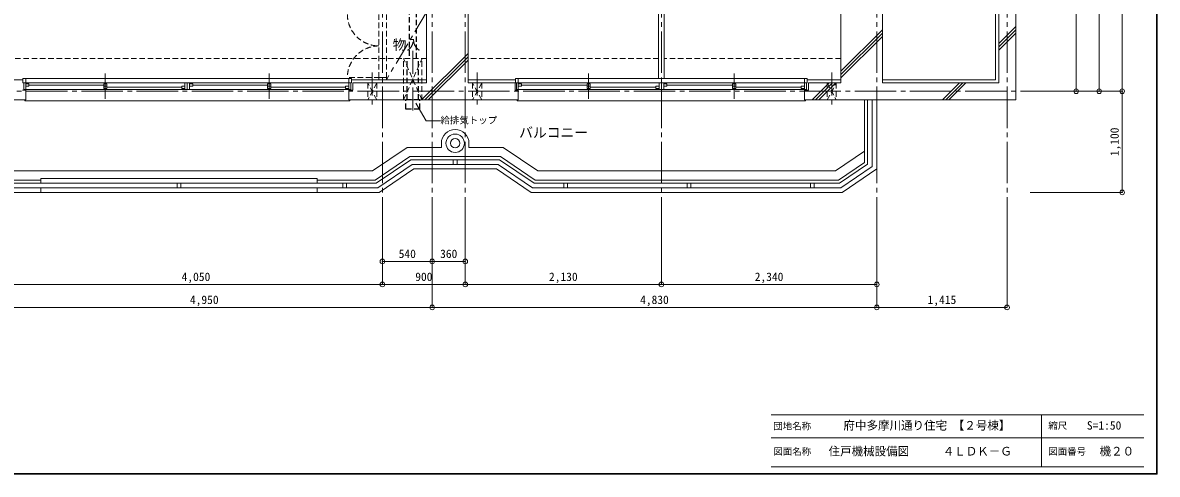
# Model space of a CAD drawing. Units: millimetres at full size, sheet at 1:50. Extents: x -9674 to 9699, y -6794 to 6791.
# Drawn here: x -2625 to 9699, y -6794 to -1885 of the extents above; entities that cross this region are included whole.
import ezdxf
from ezdxf.enums import TextEntityAlignment as Align

# ---------------------------------------------------------------- set-up
doc = ezdxf.new("R2010")
doc.units = ezdxf.units.MM
doc.header["$LTSCALE"] = 50
doc.header["$PDMODE"] = 32
doc.header["$PDSIZE"] = 50
for name, pattern in [('CHAIN1', [8, 5, -1, 1, -1]), ('CHAIN2', [12, 9, -1, 1, -1]), ('DASHED1', [1.8, 1.2, -0.6])]:
    doc.linetypes.add(name, pattern=pattern)
for name, color, linetype, lineweight in [('0-0_図面枠', 7, 'Continuous', 9), ('0-1_タイトル', 7, 'Continuous', 9), ('1-0_芯', 134, 'CHAIN2', 9), ('1-1_躯体', 134, 'Continuous', 9), ('1-2_間仕切', 134, 'Continuous', 9), ('1-3_建具', 134, 'Continuous', 9), ('1-6_ﾊﾞﾙｺﾆｰ・階段', 134, 'Continuous', 9), ('1-7_その他', 134, 'DASHED1', 9), ('1-8_ハッチ', 134, 'Continuous', 9), ('1-B_寸法', 134, 'Continuous', 9), ('1-C_梁', 134, 'DASHED1', 9), ('2-7_その他', 2, 'Continuous', 25), ('2-C', 2, 'DASHED1', 25)]:
    doc.layers.add(name, color=color, linetype=linetype, lineweight=lineweight)
doc.layers.add('1-A_文字', color=134, linetype='Continuous')
doc.styles.add('ＭＳ ゴシック', font='')
doc.styles.get('ＭＳ ゴシック').set_extended_font_data('MS Gothic')

msp = doc.modelspace()

# ---------------------------------------------------------------- linework, layer by layer
at = {"layer": '0-0_図面枠'}
for p, q in [((9688.35, -6783.35), (9688.35, 6780.85)), ((9690.11, -6785.11), (9690.11, 6782.61)), ((9691.87, -6786.88), (9691.87, 6784.38)), ((9693.64, 6786.14), (9693.64, -6788.64)), ((9695.4, -6790.4), (9695.4, 6787.9)), ((9697.16, -6792.16), (9697.16, 6789.66)), ((-9673.92, -6793.93), (9698.92, -6793.93)), ((-9672.16, -6792.16), (9697.16, -6792.16)), ((-9670.4, -6790.4), (9695.4, -6790.4)), ((9693.64, -6788.64), (-9668.64, -6788.64)), ((-9666.87, -6786.88), (9691.87, -6786.88)), ((-9665.11, -6785.11), (9690.11, -6785.11)), ((-9663.35, -6783.35), (9688.35, -6783.35))]:
    msp.add_line(p, q, dxfattribs=at)
msp.add_lwpolyline([(9698.92, -6793.93), (9698.92, 6791.43), (-9673.92, 6791.43)], dxfattribs=at)
at = {"layer": '0-1_タイトル'}
for p, q in [((5503.35, -6148.35), (7653.35, -6148.35)), ((7653.35, -6148.35), (9553.35, -6148.35)), ((8439.55, -6148.35), (8439.55, -6710.85)), ((5503.35, -6398.35), (9553.35, -6398.35)), ((5503.35, -6710.85), (9553.35, -6710.85))]:
    msp.add_line(p, q, dxfattribs=at)
at = {"layer": '1-0_芯'}
for p, q in [((1822.31, 4619.65), (1822.31, -4230.35)), ((6652.31, 4619.65), (6652.31, -4230.35)), ((1282.31, -4230.35), (1282.31, 569.65)), ((2182.31, -4230.35), (2182.31, 569.65)), ((4312.31, -4230.35), (4312.31, 569.65)), ((8067.31, -4230.35), (8067.31, 569.65)), ((-8587.69, -2630.35), (8317.31, -2630.35))]:
    msp.add_line(p, q, dxfattribs=at)
at = {"layer": '1-1_躯体'}
for p, q in [((7977.31, -2540.35), (7977.31, -1580.35)), ((1762.31, -1720.35), (1762.31, -2540.35)), ((2212.31, -1720.35), (2212.31, -2540.35)), ((6262.31, -1720.35), (6262.31, -2540.35)), ((6712.31, -1720.35), (6712.31, -2540.35)), ((8162.31, -2725.35), (8162.31, -1615.35)), ((959.31, -2620.35), (959.31, -2540.35)), ((959.31, -2540.35), (1762.31, -2540.35)), ((2212.31, -2540.35), (2722.31, -2540.35)), ((2722.31, -2620.35), (2722.31, -2540.35)), ((5909.31, -2540.35), (6262.31, -2540.35)), ((5909.31, -2620.35), (5909.31, -2540.35)), ((6712.31, -2540.35), (7977.31, -2540.35)), ((-2627.69, -2620.35), (-2592.69, -2620.35)), ((-2592.69, -2620.35), (-2592.69, -2725.35)), ((917.31, -2620.35), (917.31, -2725.35)), ((959.31, -2620.35), (917.31, -2620.35)), ((2722.31, -2620.35), (2757.31, -2620.35)), ((2757.31, -2620.35), (2757.31, -2725.35)), ((5867.31, -2620.35), (5867.31, -2725.35)), ((5909.31, -2620.35), (5867.31, -2620.35)), ((-7237.69, -2725.35), (-2592.69, -2725.35)), ((917.31, -2725.35), (2757.31, -2725.35)), ((5867.31, -2725.35), (8162.31, -2725.35))]:
    msp.add_line(p, q, dxfattribs=at)
at = {"layer": '1-2_間仕切'}
for p, q in [((4282.31, -2493.35), (4282.31, 539.65)), ((4342.31, -2493.35), (4342.31, 539.65))]:
    msp.add_line(p, q, dxfattribs=at)
at = {"layer": '1-3_建具', "linetype": 'DASHED1'}
for p, q in [((1244.81, -1794.85), (1244.81, -2480.85)), ((1324.81, -1794.85), (1324.81, -2480.85)), ((1252.31, -2480.85), (901.81, -2480.85))]:
    msp.add_line(p, q, dxfattribs=at)
at = {"layer": '1-3_建具'}
for p, q in [((-1727.69, -2713.83), (-1727.69, -2436.87)), ((52.31, -2713.83), (52.31, -2436.87)), ((3522.31, -2713.83), (3522.31, -2436.87)), ((5102.31, -2713.83), (5102.31, -2436.87)), ((-2622.69, -2493.35), (-2622.69, -2540.35)), ((-2622.69, -2493.35), (-2622.69, -2494.38)), ((-2622.69, -2540.35), (-2592.69, -2540.35)), ((-2612.69, -2610.35), (-2612.69, -2540.35)), ((-2592.69, -2493.35), (917.31, -2493.35)), ((-2592.69, -2540.35), (-2592.69, -2610.35)), ((-2577.69, -2540.35), (-2592.69, -2540.35)), ((-2557.69, -2551.35), (-2592.69, -2551.35)), ((-2557.69, -2575.35), (-2592.69, -2575.35)), ((-877.69, -2540.35), (-2577.69, -2540.35)), ((-2557.69, -2551.35), (-2557.69, -2575.35)), ((-1745.19, -2563.35), (-2557.69, -2563.35)), ((-1710.19, -2551.35), (-1745.19, -2551.35)), ((-1745.19, -2551.35), (-1745.19, -2599.35)), ((-1710.19, -2575.35), (-1745.19, -2575.35)), ((-1710.19, -2551.35), (-1710.19, -2599.35)), ((-897.69, -2587.35), (-1710.19, -2587.35)), ((-897.69, -2599.35), (-897.69, -2575.35)), ((-897.69, -2575.35), (-862.69, -2575.35)), ((-797.69, -2540.35), (-877.69, -2540.35)), ((-862.69, -2610.35), (-862.69, -2540.35)), ((-837.69, -2540.35), (-837.69, -2610.35)), ((-812.69, -2610.35), (-812.69, -2540.35)), ((-777.69, -2575.35), (-812.69, -2575.35)), ((902.31, -2540.35), (-797.69, -2540.35)), ((34.81, -2563.35), (-777.69, -2563.35)), ((69.81, -2551.35), (34.81, -2551.35)), ((34.81, -2551.35), (34.81, -2599.35)), ((69.81, -2575.35), (34.81, -2575.35)), ((69.81, -2551.35), (69.81, -2599.35)), ((882.31, -2587.35), (69.81, -2587.35)), ((882.31, -2599.35), (882.31, -2575.35)), ((882.31, -2575.35), (917.31, -2575.35)), ((902.31, -2540.35), (917.31, -2540.35)), ((947.31, -2493.35), (917.31, -2493.35)), ((917.31, -2493.35), (917.31, -2540.35)), ((917.31, -2540.35), (917.31, -2610.35)), ((947.31, -2540.35), (917.31, -2540.35)), ((937.31, -2610.35), (937.31, -2540.35)), ((947.31, -2493.35), (947.31, -2494.38)), ((947.31, -2493.35), (947.31, -2540.35)), ((1324.81, -2480.85), (1244.81, -2480.85)), ((1244.81, -2505.35), (1244.81, -2480.85)), ((1324.81, -2505.35), (1244.81, -2505.35)), ((1324.81, -2505.35), (1324.81, -2480.85)), ((2727.31, -2493.35), (2727.31, -2540.35)), ((2727.31, -2493.35), (2727.31, -2494.38)), ((2727.31, -2540.35), (2757.31, -2540.35)), ((2737.31, -2610.35), (2737.31, -2540.35)), ((2757.31, -2493.35), (5867.31, -2493.35)), ((2757.31, -2540.35), (2757.31, -2610.35)), ((2772.31, -2540.35), (2757.31, -2540.35)), ((2792.31, -2551.35), (2757.31, -2551.35)), ((2792.31, -2575.35), (2757.31, -2575.35)), ((4272.31, -2540.35), (2772.31, -2540.35)), ((2792.31, -2551.35), (2792.31, -2575.35)), ((3504.81, -2563.35), (2792.31, -2563.35)), ((3539.81, -2551.35), (3504.81, -2551.35)), ((3504.81, -2551.35), (3504.81, -2599.35)), ((3539.81, -2575.35), (3504.81, -2575.35)), ((3539.81, -2551.35), (3539.81, -2599.35)), ((4252.31, -2587.35), (3539.81, -2587.35)), ((4252.31, -2599.35), (4252.31, -2575.35)), ((4252.31, -2575.35), (4287.31, -2575.35)), ((4352.31, -2540.35), (4272.31, -2540.35)), ((4287.31, -2610.35), (4287.31, -2540.35)), ((4312.31, -2540.35), (4312.31, -2610.35)), ((4337.31, -2610.35), (4337.31, -2540.35)), ((4372.31, -2575.35), (4337.31, -2575.35)), ((5852.31, -2540.35), (4352.31, -2540.35)), ((5084.81, -2563.35), (4372.31, -2563.35)), ((5119.81, -2551.35), (5084.81, -2551.35)), ((5084.81, -2551.35), (5084.81, -2599.35)), ((5119.81, -2575.35), (5084.81, -2575.35)), ((5119.81, -2551.35), (5119.81, -2599.35)), ((5832.31, -2587.35), (5119.81, -2587.35)), ((5832.31, -2599.35), (5832.31, -2575.35)), ((5832.31, -2575.35), (5867.31, -2575.35)), ((5852.31, -2540.35), (5867.31, -2540.35)), ((5897.31, -2493.35), (5867.31, -2493.35)), ((5867.31, -2493.35), (5867.31, -2540.35)), ((5867.31, -2540.35), (5867.31, -2610.35)), ((5897.31, -2540.35), (5867.31, -2540.35)), ((5887.31, -2610.35), (5887.31, -2540.35)), ((5897.31, -2493.35), (5897.31, -2494.38)), ((5897.31, -2493.35), (5897.31, -2540.35)), ((-2612.69, -2610.35), (-2577.69, -2610.35)), ((-877.69, -2610.35), (-2577.69, -2610.35)), ((-1710.19, -2599.35), (-1745.19, -2599.35)), ((-897.69, -2599.35), (-862.69, -2599.35)), ((-877.69, -2610.35), (-797.69, -2610.35)), ((902.31, -2610.35), (-797.69, -2610.35)), ((69.81, -2599.35), (34.81, -2599.35)), ((882.31, -2599.35), (917.31, -2599.35)), ((937.31, -2610.35), (902.31, -2610.35)), ((2737.31, -2610.35), (2772.31, -2610.35)), ((4272.31, -2610.35), (2772.31, -2610.35)), ((3539.81, -2599.35), (3504.81, -2599.35)), ((4252.31, -2599.35), (4287.31, -2599.35)), ((4272.31, -2610.35), (4352.31, -2610.35)), ((5852.31, -2610.35), (4352.31, -2610.35)), ((5119.81, -2599.35), (5084.81, -2599.35)), ((5832.31, -2599.35), (5867.31, -2599.35)), ((5887.31, -2610.35), (5852.31, -2610.35)), ((-2602.69, -2725.35), (-2602.69, -2735.35)), ((-2602.69, -2735.35), (927.31, -2735.35)), ((927.31, -2725.35), (927.31, -2735.35)), ((2747.31, -2725.35), (2747.31, -2735.35)), ((2747.31, -2735.35), (5877.31, -2735.35)), ((5877.31, -2725.35), (5877.31, -2735.35))]:
    msp.add_line(p, q, dxfattribs=at)
for points in [[(-2622.69, -2493.35), (-2592.69, -2493.35), (-2592.69, -2540.35)], [(-777.69, -2575.35), (-777.69, -2551.35), (-812.69, -2551.35)], [(2727.31, -2493.35), (2757.31, -2493.35), (2757.31, -2540.35)], [(4372.31, -2575.35), (4372.31, -2551.35), (4337.31, -2551.35)]]:
    msp.add_lwpolyline(points, dxfattribs=at)
at = {"layer": '1-3_建具', "linetype": 'DASHED1'}
for centre, start, end in [((1244.81, -1794.85), 180, 270), ((1244.81, -2480.85), 90, 180)]:
    msp.add_arc(centre, 343, start, end, dxfattribs=at)
at = {"layer": '1-6_ﾊﾞﾙｺﾆｰ・階段'}
for p, q in [((6517.31, -2725.35), (6517.31, -3403.79)), ((6552.31, -2725.35), (6552.31, -3422.34)), ((6602.31, -2725.35), (6602.31, -3448.84)), ((1922.31, -3195.35), (1922.31, -3240.35)), ((2222.31, -3195.35), (2222.31, -3240.35)), ((1215.6, -3630.35), (1591.6, -3375.35)), ((1230.96, -3680.35), (1606.96, -3425.35)), ((1591.6, -3375.35), (2553.02, -3375.35)), ((1606.96, -3425.35), (2537.67, -3425.35)), ((2052.31, -3425.35), (2052.31, -3375.35)), ((2092.31, -3425.35), (2092.31, -3375.35)), ((6245.6, -3630.35), (6552.31, -3422.34)), ((6260.96, -3680.35), (6602.31, -3448.84)), ((1246.31, -3730.35), (1622.31, -3475.35)), ((1622.31, -3475.35), (2522.31, -3475.35)), ((2522.31, -3475.35), (2898.31, -3730.35)), ((-3037.3, -3680.35), (1230.96, -3680.35)), ((-3021.91, -3630.35), (1215.6, -3630.35)), ((-2427.69, -3580.35), (-2427.69, -3630.35)), ((-2427.69, -3580.35), (572.31, -3580.35)), ((-2427.69, -3680.35), (-2427.69, -3730.35)), ((-947.69, -3680.35), (-947.69, -3630.35)), ((-907.69, -3680.35), (-907.69, -3630.35)), ((572.31, -3580.35), (572.31, -3630.35)), ((572.31, -3680.35), (572.31, -3730.35)), ((852.31, -3680.35), (852.31, -3630.35)), ((892.31, -3680.35), (892.31, -3630.35)), ((3252.31, -3630.35), (3252.31, -3680.35)), ((3292.31, -3630.35), (3292.31, -3680.35)), ((4592.31, -3630.35), (4592.31, -3680.35)), ((4632.31, -3630.35), (4632.31, -3680.35)), ((5932.31, -3630.35), (5932.31, -3680.35)), ((5972.31, -3630.35), (5972.31, -3680.35))]:
    msp.add_line(p, q, dxfattribs=at)
for points in [[(2898.31, -3730.35), (6276.31, -3730.35), (6652.31, -3475.35), (6652.31, -2725.35)], [(-3292.69, -3282.96), (-2980.36, -3495.35), (1174.14, -3495.35), (1550.14, -3240.35), (1922.31, -3240.35)], [(2222.31, -3240.35), (2594.48, -3240.35), (2970.48, -3495.35), (6204.14, -3495.35), (6517.31, -3282.96)], [(-3292.69, -3403.89), (-3011.14, -3595.35), (-2427.69, -3595.35)], [(572.31, -3595.35), (1204.85, -3595.35), (1580.85, -3340.35), (2563.77, -3340.35)], [(2537.67, -3425.35), (2913.67, -3680.35), (6260.96, -3680.35)], [(2553.02, -3375.35), (2929.02, -3630.35), (6245.6, -3630.35)], [(2563.77, -3340.35), (2939.77, -3595.35), (6234.85, -3595.35), (6517.31, -3403.79)], [(-3427.69, -3475.35), (-3052.69, -3730.35), (1246.31, -3730.35)]]:
    msp.add_lwpolyline(points, dxfattribs=at)
for radius in [100, 50]:
    msp.add_circle((2072.31, -3195.35), radius, dxfattribs=at)
msp.add_arc((2072.31, -3195.35), 150, 0, 180, dxfattribs=at)
at = {"layer": '1-7_その他', "linetype": 'CHAIN1'}
for p, q in [((1762.31, -1770.35), (1324.81, -2505.35)), ((1612.31, -2840.35), (1612.31, -2175.35)), ((1172.31, -2425.35), (1172.31, -2825.35)), ((2312.31, -2425.35), (2312.31, -2825.35)), ((6162.31, -2425.35), (6162.31, -2825.35))]:
    msp.add_line(p, q, dxfattribs=at)
at = {"layer": '1-7_その他'}
for p, q in [((1511.73, -2725.35), (1712.11, -2275.35)), ((1511.73, -2725.35), (1511.73, -2275.35)), ((1711.73, -2725.35), (1512.9, -2275.35)), ((1711.73, -2725.35), (1711.73, -2275.35)), ((1222.31, -2540.35), (1122.31, -2725.35)), ((1122.31, -2540.35), (1122.31, -2725.35)), ((2262.31, -2540.35), (2262.31, -2725.35)), ((2362.31, -2540.35), (2262.31, -2725.35)), ((2362.31, -2725.35), (2262.31, -2540.35)), ((2362.31, -2540.35), (2362.31, -2725.35)), ((6112.31, -2540.35), (6112.31, -2725.35)), ((6112.31, -2540.35), (6212.31, -2725.35)), ((6112.31, -2725.35), (6212.31, -2540.35)), ((6212.31, -2540.35), (6212.31, -2725.35))]:
    msp.add_line(p, q, dxfattribs=at)
msp.add_lwpolyline([(1222.31, -2540.35), (1222.31, -2725.35), (1122.31, -2540.35)], dxfattribs=at)
at = {"layer": '1-8_ハッチ'}
for p, q in [((7942.31, -2505.35), (7942.31, -1575.35)), ((6262.31, -2413.8), (6712.31, -1963.8)), ((7977.31, -2113.01), (8162.31, -1928.01)), ((7977.31, -2148.37), (8162.31, -1963.37)), ((6262.31, -2449.16), (6712.31, -1999.16)), ((6262.31, -2484.51), (6712.31, -2034.51)), ((7977.31, -2183.72), (8162.31, -1998.72)), ((1708.12, -2725.35), (2212.31, -2221.16)), ((1743.48, -2725.35), (2212.31, -2256.51)), ((1778.83, -2725.35), (2212.31, -2291.87)), ((-2737.69, -2505.35), (-2622.69, -2505.35)), ((947.31, -2505.35), (1762.31, -2505.35)), ((2212.31, -2505.35), (2727.31, -2505.35)), ((5897.31, -2505.35), (6262.31, -2505.35)), ((5950.76, -2725.35), (6135.76, -2540.35)), ((5986.12, -2725.35), (6171.12, -2540.35)), ((6021.48, -2725.35), (6206.48, -2540.35)), ((6712.31, -2505.35), (7942.31, -2505.35)), ((7364.98, -2725.35), (7549.98, -2540.35)), ((7400.33, -2725.35), (7585.33, -2540.35)), ((7435.69, -2725.35), (7620.69, -2540.35))]:
    msp.add_line(p, q, dxfattribs=at)
at = {"layer": '1-B_寸法'}
for p, q in [((9317.31, 1479.65), (9317.31, -2630.35)), ((9067.31, 569.65), (9067.31, -2630.35)), ((8817.31, 19.65), (8817.31, -2630.35)), ((8317.31, -2630.35), (9317.31, -2630.35)), ((9317.31, -2630.35), (9317.31, -3730.35)), ((8317.31, -3730.35), (9317.31, -3730.35)), ((1282.31, -4230.35), (1282.31, -4730.35)), ((1822.31, -4230.35), (1822.31, -4980.35)), ((2182.31, -4230.35), (2182.31, -4730.35)), ((4312.31, -4230.35), (4312.31, -4730.35)), ((6652.31, -4230.35), (6652.31, -4980.35)), ((8067.31, -4230.35), (8067.31, -4980.35)), ((1282.31, -4480.35), (1822.31, -4480.35)), ((1822.31, -4480.35), (2182.31, -4480.35)), ((-2767.69, -4730.35), (1282.31, -4730.35)), ((1282.31, -4730.35), (2182.31, -4730.35)), ((2182.31, -4730.35), (4312.31, -4730.35)), ((4312.31, -4730.35), (6652.31, -4730.35)), ((-3127.69, -4980.35), (1822.31, -4980.35)), ((1822.31, -4980.35), (6652.31, -4980.35)), ((6652.31, -4980.35), (8067.31, -4980.35))]:
    msp.add_line(p, q, dxfattribs=at)
for p in [(8817.31, -2630.35), (9067.31, -2630.35), (9317.31, -2630.35), (9317.31, -3730.35), (1282.31, -4480.35), (1822.31, -4480.35), (2182.31, -4480.35), (1282.31, -4730.35), (2182.31, -4730.35), (4312.31, -4730.35), (6652.31, -4730.35), (1822.31, -4980.35), (6652.31, -4980.35), (8067.31, -4980.35)]:
    msp.add_point(p, dxfattribs=at)
at = {"layer": '1-C_梁'}
for p, q in [((1762.31, -2276.19), (-2737.69, -2276.19)), ((4282.31, -2276.19), (2212.31, -2276.19)), ((6262.31, -2276.19), (4342.31, -2276.19))]:
    msp.add_line(p, q, dxfattribs=at)
at = {"layer": '2-7_その他', "color": 7, "lineweight": 9}
for p in [(1646.64, -2761.54), (1911.96, -2953.32)]:
    msp.add_line(p, (1757.36, -2953.32), dxfattribs=at)
at = {"layer": '2-C'}
for p, q in [((1572.31, 64.94), (1572.31, -2274.04)), ((1652.31, -2274.04), (1652.31, 64.94)), ((1552.31, -2724.04), (1552.31, -2274.04)), ((1672.31, -2724.04), (1672.31, -2274.04)), ((1687.31, -2724.04), (1537.31, -2724.04)), ((1537.31, -2824.04), (1537.31, -2724.04)), ((1687.31, -2824.04), (1537.31, -2824.04)), ((1687.31, -2824.04), (1687.31, -2724.04))]:
    msp.add_line(p, q, dxfattribs=at)

# ---------------------------------------------------------------- texts
at = {"layer": '0-1_タイトル', "style": 'ＭＳ ゴシック'}
for s, height, p in [('団地名称', 73.31, (5528.35, -6328.57)), ('府中多摩川通り住宅 【２号棟】', 91.64, (6290.2, -6335.85)), ('縮尺', 73.31, (8514.55, -6323.35)), ('S=1:50', 91.64, (8933.95, -6335.85)), ('図面名称', 73.31, (5528.35, -6604.6)), ('住戸機械設備図', 91.64, (6128.35, -6617.1)), ('４ＬＤＫ－Ｇ', 91.64, (7368.36, -6617.1)), ('図面番号', 73.31, (8514.55, -6604.6)), ('機２０', 91.64, (9071.45, -6617.1))]:
    msp.add_text(s, height=height, dxfattribs=at).set_placement(p, align=Align.BOTTOM_LEFT)
at = {"layer": '1-A_文字', "style": 'ＭＳ ゴシック'}
for s, p in [('物入', (1393.56, -2212.85)), ('バルコニー', (2766.63, -3166.83))]:
    msp.add_text(s, height=110, dxfattribs=at).set_placement(p, align=Align.BOTTOM_LEFT)
at = {"layer": '1-B_寸法', "style": 'ＭＳ ゴシック'}
msp.add_text('1,100', height=91.64, rotation=90, dxfattribs=at).set_placement((9307.31, -3336.6), align=Align.BOTTOM_LEFT)
for s, p in [('540', (1458.56, -4470.35)), ('360', (1908.56, -4470.35)), ('4,050', (-898.94, -4720.35)), ('900', (1638.56, -4720.35)), ('2,130', (3091.06, -4720.35)), ('2,340', (5326.06, -4720.35)), ('4,950', (-808.94, -4970.35)), ('4,830', (4081.06, -4970.35)), ('1,415', (7203.56, -4970.35))]:
    msp.add_text(s, height=91.64, dxfattribs=at).set_placement(p, align=Align.BOTTOM_LEFT)
at = {"layer": '2-7_その他', "color": 7, "style": 'ＭＳ ゴシック'}
msp.add_text('給排気トップ', height=73.31, dxfattribs=at).set_placement((1912.58, -3004.38), align=Align.BOTTOM_LEFT)

doc.saveas('drawing.dxf')
